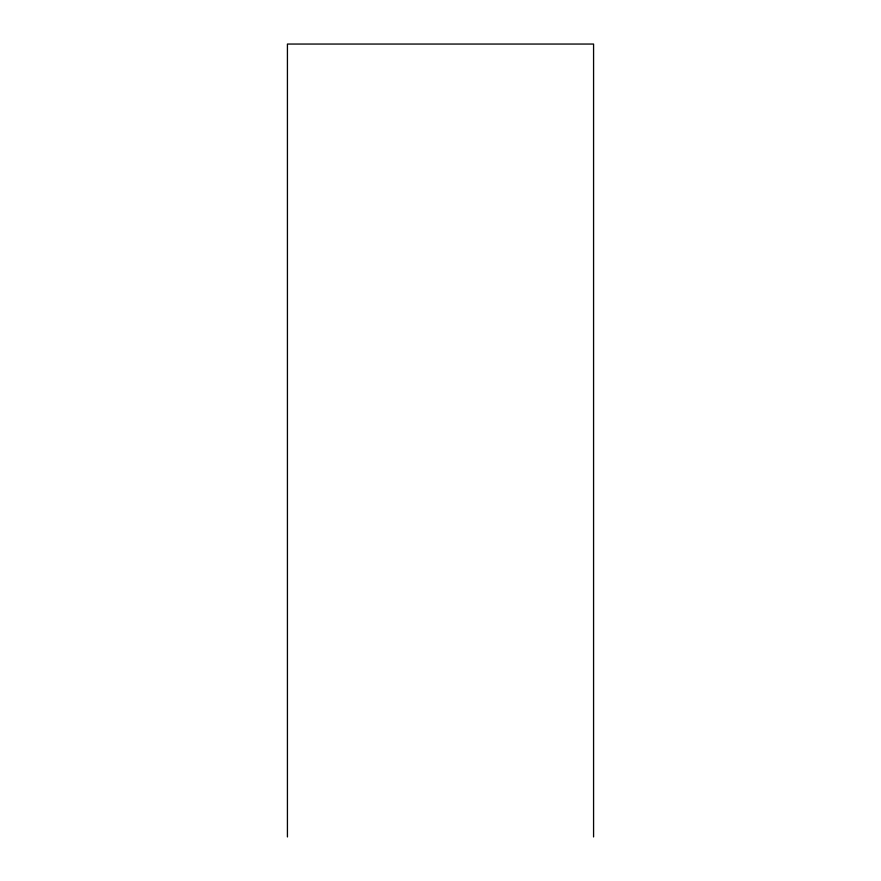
<?xml version="1.0" encoding="UTF-8"?>
<svg xmlns="http://www.w3.org/2000/svg" width="881" height="881" viewBox="0 0 881 881"><rect width="100%" height="100%" fill="white"/><g stroke="black" fill="none" stroke-linecap="round" stroke-linejoin="round"><path stroke-width="1.32" d="M593.574 836.95L593.574 44.05L287.426 44.05L287.426 836.95"/></g></svg>
